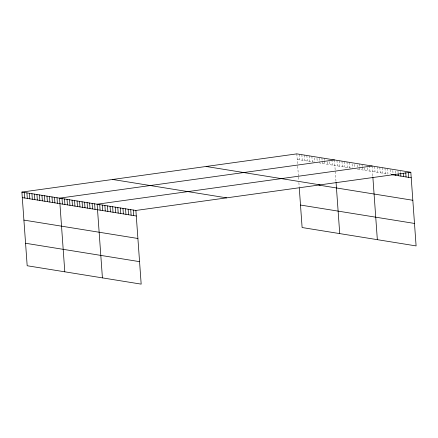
<?xml version="1.0" encoding="UTF-8"?>
<svg xmlns="http://www.w3.org/2000/svg" width="438" height="438" viewBox="0 0 438 438"><rect width="100%" height="100%" fill="white"/><g stroke="black" fill="none" stroke-linecap="round" stroke-linejoin="round"><path stroke-width="0.33" stroke-dasharray="2.19 1.64" d="M297.227 159.405L313.526 162.033M351.145 168.104L319.795 163.046L319.401 157.51M357.413 169.112L387.964 174.039L387.564 168.504M400.529 171.203L400.617 172.435M397.945 170.787L398.12 173.245M395.405 170.984L395.58 173.448M392.82 170.568L393.089 174.258M390.192 169.533L390.504 173.842M384.98 168.088L385.38 173.623M382.396 167.672L382.796 173.207M379.812 167.256L380.211 172.791M377.233 166.834L377.627 172.375M374.649 166.418L375.043 171.959M372.065 166.002L372.804 176.311M369.557 165.597L369.951 171.138M367.225 167.655L367.444 170.732M364.761 167.864L364.936 170.327M362.034 164.387L362.166 166.232M362.21 166.845L362.429 169.922M359.521 163.982L359.746 167.059M359.79 167.672L359.921 169.517M357.107 164.808L357.282 167.267M354.599 164.403L354.818 167.48M352.086 163.998L352.398 168.307M349.491 162.361L349.891 167.902M346.984 161.956L347.383 167.497M344.476 161.551L344.876 167.092M341.969 161.146L342.368 166.686M339.461 160.746L339.861 166.281M336.953 160.341L337.353 165.876M334.446 159.936L336.017 181.825M331.938 159.531L332.338 165.066M329.606 161.589L329.83 164.666M327.142 161.797L327.317 164.261M324.416 158.315L324.547 160.16M324.591 160.779L324.81 163.856M321.908 157.91L322.127 160.987M322.171 161.606L322.302 163.451M316.981 158.332L317.2 161.408M314.473 157.932L314.78 162.235M311.878 156.295L312.272 161.83M309.37 155.89L309.765 161.425M306.863 155.485L307.257 161.025M304.355 155.079L304.749 160.62M301.848 154.674L302.242 160.215M299.34 154.269L299.734 159.81M296.827 153.869L297.665 165.537M297.714 166.216L298.448 176.437M298.497 177.116L298.738 180.527M298.886 182.569L299.181 186.659"/><path stroke-width="0.66" d="M21.9 192.079L135.889 210.464L141.173 284.131L27.178 265.746L21.9 192.079L296.827 153.869L410.822 172.254L416.1 245.921L302.11 227.536L299.28 188.017M334.446 159.936L59.519 198.146L64.797 271.812M372.065 166.002L97.132 204.212L102.415 277.884M135.889 210.464L410.822 172.254M391.194 174.565L411.216 177.795M206.101 166.478L320.09 184.863M318.902 185.126L412.826 200.275M300.501 205.05L414.49 223.44M112.626 179.471L226.616 197.856M22.3 197.615L136.289 216.005M23.909 220.1L137.899 238.486M25.568 243.265L139.558 261.65M408.282 172.452L408.632 177.374M405.741 172.654L406.048 176.957M403.245 173.464L403.464 176.541M400.66 173.048L400.88 176.125M398.164 173.864L398.295 175.709M395.623 174.061L395.711 175.293M372.853 176.99L377.342 239.668M336.066 182.504L339.729 233.602M133.305 210.048L133.705 215.589M130.721 209.632L131.121 215.173M128.137 209.216L128.537 214.751M125.553 208.8L125.952 214.335M122.968 208.384L123.368 213.919M120.39 207.968L120.784 213.503M117.806 207.546L118.2 213.087M115.221 207.13L115.616 212.671M112.637 206.714L113.031 212.255M110.053 206.298L110.447 211.839M107.469 205.882L107.863 211.417M104.885 205.466L105.284 211.001M102.3 205.05L102.7 210.585M99.716 204.628L100.116 210.169M94.624 203.807L95.024 209.348M92.117 203.407L92.517 208.942M89.609 203.002L90.009 208.537M87.102 202.597L87.501 208.132M84.594 202.192L84.994 207.727M82.087 201.787L82.481 207.327M79.579 201.381L79.973 206.922M77.072 200.976L77.466 206.517M74.564 200.571L74.958 206.112M72.056 200.171L72.451 205.707M69.549 199.766L69.943 205.302M67.041 199.361L67.436 204.896M64.534 198.956L64.928 204.491M62.026 198.551L62.42 204.086M57.011 197.741L57.405 203.281M54.504 197.335L54.898 202.876M51.991 196.93L52.39 202.471M49.483 196.531L49.883 202.066M46.975 196.125L47.375 201.661M44.468 195.72L44.868 201.256M41.96 195.315L42.36 200.85M39.453 194.91L39.853 200.445M36.945 194.505L37.345 200.046M34.438 194.1L34.837 199.64M31.93 193.695L32.33 199.235M29.423 193.289L29.822 198.83M26.915 192.89L27.315 198.425M24.408 192.485L24.807 198.02"/></g></svg>
